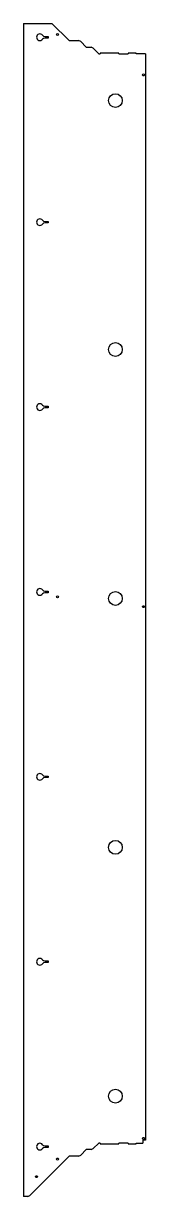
# Model space of a CAD drawing. Header units: millimetres. Extents: x -16 to 206, y -956 to 1172.
import ezdxf

# ---------------------------------------------------------------- set-up
doc = ezdxf.new("R2010")
doc.units = ezdxf.units.MM

msp = doc.modelspace()

# ---------------------------------------------------------------- linework, layer by layer
at = {"color": 7, "linetype": 'Continuous', "lineweight": 25}
for p, q in [((-15.9, 1172), (-15.9, -956)), ((-15.9, 1172), (36, 1172)), ((36, 1172), (67, 1141)), ((22.8, 1148.5), (29, 1148.5)), ((29, 1145.5), (22.8, 1145.5)), ((29, 1148.5), (29, 1145.5)), ((67, 1141), (84.3, 1141)), ((88.2, 1139), (84.3, 1141)), ((88.2, 1139), (98.2, 1129)), ((98.2, 1129), (107, 1129)), ((110.9, 1127), (107, 1129)), ((110.9, 1127), (120.9, 1117)), ((120.9, 1117), (123.7, 1117)), ((123.7, 1118.2), (123.7, 1117)), ((157.2, 1118.2), (123.7, 1118.2)), ((157.2, 1117), (157.2, 1118.2)), ((157.2, 1117), (174.2, 1117)), ((174.2, 1118.2), (174.2, 1117)), ((189.2, 1118.2), (174.2, 1118.2)), ((189.2, 1117), (189.2, 1118.2)), ((206, 1117), (189.2, 1117)), ((206, 1117), (206, -854)), ((22.8, 813), (29, 813)), ((29, 810), (22.8, 810)), ((29, 813), (29, 810)), ((22.8, 477.6), (29, 477.6)), ((29, 474.6), (22.8, 474.6)), ((29, 477.6), (29, 474.6)), ((22.8, 142.2), (29, 142.2)), ((29, 139.2), (22.8, 139.2)), ((29, 142.2), (29, 139.2)), ((22.8, -193.2), (29, -193.2)), ((29, -196.2), (22.8, -196.2)), ((29, -193.2), (29, -196.2)), ((22.8, -528.6), (29, -528.6)), ((29, -531.6), (22.8, -531.6)), ((29, -528.6), (29, -531.6)), ((22.8, -864), (29, -864)), ((29, -867), (22.8, -867)), ((29, -864), (29, -867)), ((98.2, -871), (88.2, -881)), ((107, -871), (98.2, -871)), ((107, -871), (110.9, -869)), ((120.9, -859), (110.9, -869)), ((123.7, -859), (120.9, -859)), ((123.7, -859), (123.7, -860.2)), ((123.7, -860.2), (157.2, -860.2)), ((174.2, -859), (157.2, -859)), ((157.2, -860.2), (157.2, -859)), ((174.2, -859), (174.2, -860.2)), ((174.2, -860.2), (189.2, -860.2)), ((189.2, -859), (201, -859)), ((189.2, -860.2), (189.2, -859)), ((206, -854), (201, -854)), ((201, -854), (201, -859)), ((67, -883), (-4, -954)), ((84.3, -883), (67, -883)), ((84.3, -883), (88.2, -881)), ((-7.9, -956), (-15.9, -956)), ((-7.9, -956), (-4, -954))]:
    msp.add_line(p, q, dxfattribs=at)
for centre, radius in [((46, 1152), 1.8), ((202.5, 1078.5), 1.8), ((151.2, 1032), 12.5), ((151.2, 580.5), 12.5), ((46, 131.9), 1.8), ((151.2, 128.9), 12.5), ((202.5, 114), 1.8), ((151.2, -322.6), 12.5), ((151.2, -774), 12.5), ((202.5, -850.5), 1.8), ((46, -888), 1.8), ((8, -920), 1.8)]:
    msp.add_circle(centre, radius, dxfattribs=at)
for centre, radius, start, end in [((14, 1147), 6, 36.2215, 323.7785), ((22.8, 1153.5), 5, 216.2215, 270), ((22.8, 1140.5), 5, 90, 143.7785), ((14, 811.5), 6, 36.2215, 323.7785), ((22.8, 818), 5, 216.2215, 270), ((22.8, 805), 5, 90, 143.7785), ((14, 476.1), 6, 36.2215, 323.7785), ((22.8, 482.6), 5, 216.2215, 270), ((22.8, 469.6), 5, 90, 143.7785), ((14, 140.7), 6, 36.2215, 323.7785), ((22.8, 147.2), 5, 216.2215, 270), ((22.8, 134.2), 5, 90, 143.7785), ((14, -194.7), 6, 36.2215, 323.7785), ((22.8, -188.2), 5, 216.2215, 270), ((22.8, -201.2), 5, 90, 143.7785), ((14, -530.1), 6, 36.2215, 323.7785), ((22.8, -523.6), 5, 216.2215, 270), ((22.8, -536.6), 5, 90, 143.7785), ((14, -865.5), 6, 36.2215, 323.7785), ((22.8, -859), 5, 216.2215, 270), ((22.8, -872), 5, 90, 143.7785)]:
    msp.add_arc(centre, radius, start, end, dxfattribs=at)

doc.saveas('drawing.dxf')
